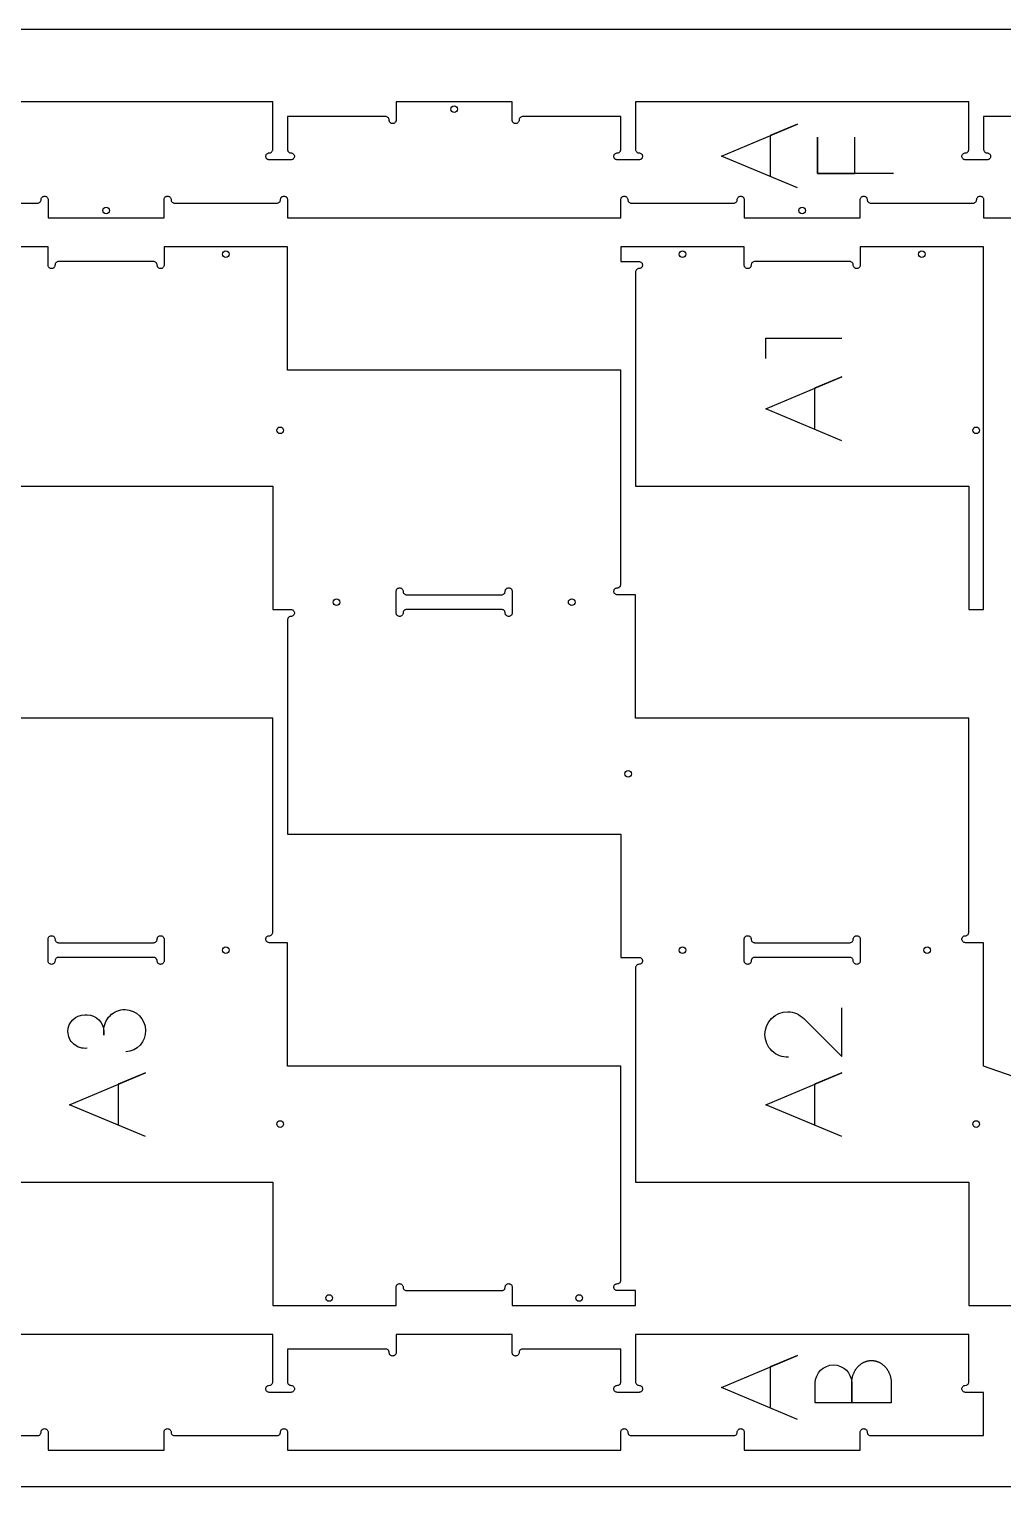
# Model space of a CAD drawing. Header units: inches. Extents: x 0 to 304, y 0 to 160.
# Drawn here: x 30.19 to 62.24, y 55.87 to 103.87 of the extents above; entities that cross this region are included whole.
import ezdxf

# ---------------------------------------------------------------- set-up
doc = ezdxf.new("R2010")
doc.units = ezdxf.units.IN
doc.header["$MEASUREMENT"] = 0
for name, color, linetype in [('000_NOTES', 6, 'Continuous'), ('CUT_HOLE', 1, 'Continuous'), ('CUT_number', 3, 'Continuous'), ('CUT_THRU', 7, 'Continuous')]:
    doc.layers.add(name, color=color, linetype=linetype)

# ---------------------------------------------------------------- blocks, each defined once
blk = doc.blocks.new('FASTENER')
blk.add_circle((0, 0), 0.109)

msp = doc.modelspace()

# ---------------------------------------------------------------- linework, layer by layer
at = {"layer": '000_NOTES'}
msp.add_lwpolyline([(0, 55.874), (0, 103.874), (96, 103.874), (96, 55.874)], close=True, dxfattribs=at)
at = {"layer": 'CUT_number'}
for points in [[(55.481, 98.645), (52.981, 99.695), (55.481, 100.745), (54.581, 100.37), (54.581, 99.045)], [(58.636, 99.121), (56.136, 99.121), (56.136, 100.321), (56.136, 99.121), (57.361, 99.121), (57.361, 100.321)], [(54.432, 93.026), (54.432, 93.701), (56.932, 93.701)], [(56.932, 90.322), (54.432, 91.372), (56.932, 92.422), (56.032, 92.047), (56.032, 90.722)], [(34.019, 67.408), (31.519, 68.458), (34.019, 69.508), (33.119, 69.133), (33.119, 67.808)], [(56.932, 67.408), (54.432, 68.458), (56.932, 69.508), (56.032, 69.133), (56.032, 67.808)], [(55.481, 58.097), (52.981, 59.147), (55.481, 60.197), (54.581, 59.822), (54.581, 58.497)]]:
    msp.add_lwpolyline(points, dxfattribs=at)
for points in [[(32.094, 70.318, -0.454849), (31.464, 70.868, -0.411435), (32.019, 71.418), (32.094, 71.418, -0.412121), (32.644, 70.868), (32.644, 70.743), (32.644, 70.893, -0.414286), (33.344, 71.593, -0.946269), (33.369, 70.193)], [(55.182, 70.02, -0.423868), (54.407, 70.77, -0.413911), (55.157, 71.52, -0.194637), (55.682, 71.295), (56.932, 70.045), (56.932, 71.645)]]:
    msp.add_lwpolyline(points, format="xyb", dxfattribs=at)
msp.add_lwpolyline([(58.562, 58.638), (56.062, 58.638), (56.062, 59.288, -1), (57.262, 59.288), (57.262, 58.638), (57.262, 59.288), (57.263, 59.307), (57.263, 59.326), (57.264, 59.345), (57.266, 59.364), (57.268, 59.383), (57.27, 59.401), (57.272, 59.42), (57.276, 59.438), (57.279, 59.456), (57.283, 59.474), (57.287, 59.492), (57.292, 59.51), (57.296, 59.527), (57.302, 59.544), (57.307, 59.561), (57.313, 59.578), (57.32, 59.595), (57.326, 59.611), (57.333, 59.627), (57.341, 59.643), (57.348, 59.659), (57.356, 59.675), (57.365, 59.69), (57.373, 59.705), (57.382, 59.72), (57.391, 59.734), (57.401, 59.749), (57.411, 59.762), (57.421, 59.776), (57.431, 59.79), (57.442, 59.803), (57.453, 59.816), (57.464, 59.828), (57.475, 59.84), (57.487, 59.852), (57.499, 59.864), (57.511, 59.875), (57.523, 59.886), (57.536, 59.896), (57.549, 59.907), (57.562, 59.917), (57.575, 59.926), (57.589, 59.935), (57.602, 59.944), (57.616, 59.953), (57.631, 59.961), (57.645, 59.968), (57.659, 59.976), (57.674, 59.982), (57.689, 59.989), (57.704, 59.995), (57.719, 60.001), (57.734, 60.006), (57.75, 60.011), (57.766, 60.015), (57.781, 60.019), (57.797, 60.023), (57.813, 60.026), (57.83, 60.028), (57.846, 60.03), (57.862, 60.032), (57.879, 60.033), (57.896, 60.034), (57.912, 60.034), (57.929, 60.034), (57.946, 60.033), (57.962, 60.032), (57.979, 60.03), (57.995, 60.028), (58.011, 60.026), (58.027, 60.023), (58.043, 60.019), (58.059, 60.015), (58.075, 60.011), (58.09, 60.006), (58.106, 60.001), (58.121, 59.995), (58.136, 59.989), (58.151, 59.982), (58.165, 59.976), (58.18, 59.968), (58.194, 59.961), (58.208, 59.953), (58.222, 59.944), (58.236, 59.935), (58.249, 59.926), (58.263, 59.917), (58.276, 59.907), (58.289, 59.896), (58.301, 59.886), (58.314, 59.875), (58.326, 59.864), (58.338, 59.852), (58.349, 59.84), (58.361, 59.828), (58.372, 59.816), (58.383, 59.803), (58.393, 59.79), (58.404, 59.776), (58.414, 59.762), (58.424, 59.749), (58.433, 59.734), (58.442, 59.72), (58.451, 59.705), (58.46, 59.69), (58.468, 59.675), (58.476, 59.659), (58.484, 59.643), (58.491, 59.627), (58.498, 59.611), (58.505, 59.595), (58.511, 59.578), (58.517, 59.561), (58.523, 59.544), (58.528, 59.527), (58.533, 59.51), (58.538, 59.492), (58.542, 59.474), (58.546, 59.456), (58.549, 59.438), (58.552, 59.42), (58.555, 59.401), (58.557, 59.383), (58.559, 59.364), (58.56, 59.345), (58.561, 59.326), (58.562, 59.307), (58.562, 59.288)], format="xyb", close=True, dxfattribs=at)
at = {"layer": 'CUT_THRU'}
for points in [[(64.836, 100.994, 0), (61.603, 100.994, 0), (61.603, 99.914, 0), (61.605, 99.894, 0), (61.61, 99.874, 0), (61.619, 99.856, 0), (61.63, 99.84, 0), (61.644, 99.826, 0), (61.66, 99.814, 0), (61.679, 99.806, 0), (61.698, 99.801, 0), (61.738, 99.797, 0), (61.757, 99.792, 0), (61.775, 99.784, 0), (61.791, 99.772, 0), (61.806, 99.758, 0), (61.817, 99.742, 0), (61.825, 99.724, 0), (61.831, 99.704, 0), (61.832, 99.684, 0), (61.831, 99.665, 0), (61.825, 99.645, 0), (61.817, 99.627, 0), (61.806, 99.611, 0), (61.791, 99.597, 0), (61.775, 99.585, 0), (61.757, 99.577, 0), (61.738, 99.572, 0), (61.718, 99.57, 0), (61.004, 99.57, 0), (60.984, 99.572, 0), (60.964, 99.577, 0), (60.946, 99.585, 0), (60.93, 99.597, 0), (60.916, 99.611, 0), (60.904, 99.627, 0), (60.896, 99.645, 0), (60.891, 99.665, 0), (60.889, 99.684, 0), (60.891, 99.704, 0), (60.896, 99.724, 0), (60.904, 99.742, 0), (60.916, 99.758, 0), (60.93, 99.772, 0), (60.946, 99.784, 0), (60.964, 99.792, 0), (60.984, 99.797, 0), (61.024, 99.801, 0), (61.043, 99.806, 0), (61.061, 99.814, 0), (61.077, 99.826, 0), (61.091, 99.84, 0), (61.103, 99.856, 0), (61.111, 99.874, 0), (61.116, 99.894, 0), (61.118, 99.914, 0), (61.118, 101.479, 0), (50.146, 101.479, 0), (50.146, 99.914, 0), (50.148, 99.894, 0), (50.153, 99.874, 0), (50.162, 99.856, 0), (50.173, 99.84, 0), (50.187, 99.826, 0), (50.204, 99.814, 0), (50.222, 99.806, 0), (50.241, 99.801, 0), (50.281, 99.797, 0), (50.3, 99.792, 0), (50.318, 99.784, 0), (50.335, 99.772, 0), (50.349, 99.758, 0), (50.36, 99.742, 0), (50.369, 99.724, 0), (50.374, 99.704, 0), (50.376, 99.684, 0), (50.374, 99.665, 0), (50.369, 99.645, 0), (50.36, 99.627, 0), (50.349, 99.611, 0), (50.335, 99.597, 0), (50.318, 99.585, 0), (50.3, 99.577, 0), (50.281, 99.572, 0), (50.261, 99.57, 0), (49.547, 99.57, 0), (49.527, 99.572, 0), (49.508, 99.577, 0), (49.49, 99.585, 0), (49.473, 99.597, 0), (49.459, 99.611, 0), (49.448, 99.627, 0), (49.439, 99.645, 0), (49.434, 99.665, 0), (49.432, 99.684, 0), (49.434, 99.704, 0), (49.439, 99.724, 0), (49.448, 99.742, 0), (49.459, 99.758, 0), (49.473, 99.772, 0), (49.49, 99.784, 0), (49.508, 99.792, 0), (49.527, 99.797, 0), (49.567, 99.801, 0), (49.586, 99.806, 0), (49.604, 99.814, 0), (49.621, 99.826, 0), (49.635, 99.84, 0), (49.646, 99.856, 0), (49.655, 99.874, 0), (49.66, 99.894, 0), (49.661, 99.914, 0), (49.661, 100.994, 0), (46.429, 100.994, 0), (46.409, 100.993, 0), (46.39, 100.987, 0), (46.372, 100.979, 0), (46.355, 100.967, 0), (46.341, 100.953, 0), (46.33, 100.937, 0), (46.321, 100.919, 0), (46.316, 100.9, 0), (46.312, 100.86, 0), (46.307, 100.841, 0), (46.299, 100.822, 0), (46.287, 100.806, 0), (46.273, 100.792, 0), (46.257, 100.781, 0), (46.239, 100.772, 0), (46.22, 100.767, 0), (46.2, 100.765, 0), (46.18, 100.767, 0), (46.16, 100.772, 0), (46.142, 100.781, 0), (46.126, 100.792, 0), (46.112, 100.806, 0), (46.1, 100.822, 0), (46.092, 100.841, 0), (46.087, 100.86, 0), (46.085, 100.88, 0), (46.085, 101.479, 0), (42.266, 101.479, 0), (42.266, 100.88, 0), (42.264, 100.86, 0), (42.259, 100.841, 0), (42.251, 100.822, 0), (42.239, 100.806, 0), (42.225, 100.792, 0), (42.209, 100.781, 0), (42.191, 100.772, 0), (42.172, 100.767, 0), (42.152, 100.765, 0), (42.132, 100.767, 0), (42.112, 100.772, 0), (42.094, 100.781, 0), (42.078, 100.792, 0), (42.064, 100.806, 0), (42.052, 100.822, 0), (42.044, 100.841, 0), (42.039, 100.86, 0), (42.035, 100.9, 0), (42.03, 100.919, 0), (42.022, 100.937, 0), (42.01, 100.953, 0), (41.996, 100.967, 0), (41.98, 100.979, 0), (41.962, 100.987, 0), (41.942, 100.993, 0), (41.922, 100.994, 0), (38.69, 100.994, 0), (38.69, 99.914, 0), (38.692, 99.894, 0), (38.697, 99.874, 0), (38.705, 99.856, 0), (38.717, 99.84, 0), (38.731, 99.826, 0), (38.747, 99.814, 0), (38.765, 99.806, 0), (38.784, 99.801, 0), (38.824, 99.797, 0), (38.844, 99.792, 0), (38.862, 99.784, 0), (38.878, 99.772, 0), (38.892, 99.758, 0), (38.904, 99.742, 0), (38.912, 99.724, 0), (38.917, 99.704, 0), (38.919, 99.684, 0), (38.917, 99.665, 0), (38.912, 99.645, 0), (38.904, 99.627, 0), (38.892, 99.611, 0), (38.878, 99.597, 0), (38.862, 99.585, 0), (38.844, 99.577, 0), (38.824, 99.572, 0), (38.804, 99.57, 0), (38.09, 99.57, 0), (38.07, 99.572, 0), (38.051, 99.577, 0), (38.033, 99.585, 0), (38.017, 99.597, 0), (38.002, 99.611, 0), (37.991, 99.627, 0), (37.983, 99.645, 0), (37.977, 99.665, 0), (37.976, 99.684, 0), (37.977, 99.704, 0), (37.983, 99.724, 0), (37.991, 99.742, 0), (38.002, 99.758, 0), (38.017, 99.772, 0), (38.033, 99.784, 0), (38.051, 99.792, 0), (38.07, 99.797, 0), (38.11, 99.801, 0), (38.129, 99.806, 0), (38.148, 99.814, 0), (38.164, 99.826, 0), (38.178, 99.84, 0), (38.189, 99.856, 0), (38.198, 99.874, 0), (38.203, 99.894, 0), (38.205, 99.914, 0), (38.205, 101.479, 0), (27.233, 101.479, 0)], [(27.092, 98.145, 0), (30.466, 98.145, 0), (30.486, 98.147, 0), (30.505, 98.152, 0), (30.523, 98.161, 0), (30.539, 98.172, 0), (30.554, 98.186, 0), (30.565, 98.203, 0), (30.573, 98.221, 0), (30.579, 98.24, 0), (30.582, 98.28, 0), (30.587, 98.299, 0), (30.596, 98.317, 0), (30.607, 98.334, 0), (30.621, 98.348, 0), (30.638, 98.359, 0), (30.656, 98.368, 0), (30.675, 98.373, 0), (30.695, 98.375, 0), (30.715, 98.373, 0), (30.734, 98.368, 0), (30.752, 98.359, 0), (30.769, 98.348, 0), (30.783, 98.334, 0), (30.794, 98.317, 0), (30.803, 98.299, 0), (30.808, 98.28, 0), (30.81, 98.26, 0), (30.81, 97.66, 0), (34.628, 97.66, 0), (34.628, 98.26, 0), (34.63, 98.28, 0), (34.635, 98.299, 0), (34.644, 98.317, 0), (34.655, 98.334, 0), (34.669, 98.348, 0), (34.686, 98.359, 0), (34.704, 98.368, 0), (34.723, 98.373, 0), (34.743, 98.375, 0), (34.763, 98.373, 0), (34.782, 98.368, 0), (34.8, 98.359, 0), (34.817, 98.348, 0), (34.831, 98.334, 0), (34.842, 98.317, 0), (34.851, 98.299, 0), (34.856, 98.28, 0), (34.859, 98.24, 0), (34.864, 98.221, 0), (34.873, 98.203, 0), (34.884, 98.186, 0), (34.898, 98.172, 0), (34.915, 98.161, 0), (34.933, 98.152, 0), (34.952, 98.147, 0), (34.972, 98.145, 0), (38.346, 98.145, 0), (38.366, 98.147, 0), (38.385, 98.152, 0), (38.403, 98.161, 0), (38.42, 98.172, 0), (38.434, 98.186, 0), (38.445, 98.203, 0), (38.454, 98.221, 0), (38.459, 98.24, 0), (38.462, 98.28, 0), (38.468, 98.299, 0), (38.476, 98.317, 0), (38.487, 98.334, 0), (38.502, 98.348, 0), (38.518, 98.359, 0), (38.536, 98.368, 0), (38.555, 98.373, 0), (38.575, 98.375, 0), (38.595, 98.373, 0), (38.614, 98.368, 0), (38.633, 98.359, 0), (38.649, 98.348, 0), (38.663, 98.334, 0), (38.674, 98.317, 0), (38.683, 98.299, 0), (38.688, 98.28, 0), (38.69, 98.26, 0), (38.69, 97.66, 0), (49.661, 97.66, 0), (49.661, 98.26, 0), (49.663, 98.28, 0), (49.668, 98.299, 0), (49.677, 98.317, 0), (49.688, 98.334, 0), (49.702, 98.348, 0), (49.719, 98.359, 0), (49.737, 98.368, 0), (49.756, 98.373, 0), (49.776, 98.375, 0), (49.796, 98.373, 0), (49.815, 98.368, 0), (49.833, 98.359, 0), (49.85, 98.348, 0), (49.864, 98.334, 0), (49.875, 98.317, 0), (49.884, 98.299, 0), (49.889, 98.28, 0), (49.892, 98.24, 0), (49.898, 98.221, 0), (49.906, 98.203, 0), (49.917, 98.186, 0), (49.932, 98.172, 0), (49.948, 98.161, 0), (49.966, 98.152, 0), (49.985, 98.147, 0), (50.005, 98.145, 0), (53.379, 98.145, 0), (53.399, 98.147, 0), (53.418, 98.152, 0), (53.436, 98.161, 0), (53.453, 98.172, 0), (53.467, 98.186, 0), (53.478, 98.203, 0), (53.487, 98.221, 0), (53.492, 98.24, 0), (53.496, 98.28, 0), (53.501, 98.299, 0), (53.509, 98.317, 0), (53.521, 98.334, 0), (53.535, 98.348, 0), (53.551, 98.359, 0), (53.569, 98.368, 0), (53.588, 98.373, 0), (53.608, 98.375, 0), (53.628, 98.373, 0), (53.648, 98.368, 0), (53.666, 98.359, 0), (53.682, 98.348, 0), (53.696, 98.334, 0), (53.708, 98.317, 0), (53.716, 98.299, 0), (53.721, 98.28, 0), (53.723, 98.26, 0), (53.723, 97.66, 0), (57.542, 97.66, 0), (57.542, 98.26, 0), (57.544, 98.28, 0), (57.549, 98.299, 0), (57.557, 98.317, 0), (57.569, 98.334, 0), (57.583, 98.348, 0), (57.599, 98.359, 0), (57.617, 98.368, 0), (57.636, 98.373, 0), (57.656, 98.375, 0), (57.676, 98.373, 0), (57.696, 98.368, 0), (57.714, 98.359, 0), (57.73, 98.348, 0), (57.744, 98.334, 0), (57.756, 98.317, 0), (57.764, 98.299, 0), (57.769, 98.28, 0), (57.773, 98.24, 0), (57.778, 98.221, 0), (57.786, 98.203, 0), (57.798, 98.186, 0), (57.812, 98.172, 0), (57.828, 98.161, 0), (57.846, 98.152, 0), (57.866, 98.147, 0), (57.885, 98.145, 0), (61.259, 98.145, 0), (61.279, 98.147, 0), (61.299, 98.152, 0), (61.317, 98.161, 0), (61.333, 98.172, 0), (61.347, 98.186, 0), (61.359, 98.203, 0), (61.367, 98.221, 0), (61.372, 98.24, 0), (61.376, 98.28, 0), (61.381, 98.299, 0), (61.389, 98.317, 0), (61.401, 98.334, 0), (61.415, 98.348, 0), (61.431, 98.359, 0), (61.449, 98.368, 0), (61.469, 98.373, 0), (61.489, 98.375, 0), (61.509, 98.373, 0), (61.528, 98.368, 0), (61.546, 98.359, 0), (61.562, 98.348, 0), (61.576, 98.334, 0), (61.588, 98.317, 0), (61.596, 98.299, 0), (61.601, 98.28, 0), (61.603, 98.26, 0), (61.603, 97.66, 0), (72.575, 97.66, 0)], [(72.575, 65.912, 0), (61.603, 69.731, 0), (61.603, 73.792, 0), (61.004, 73.792, 0), (60.984, 73.794, 0), (60.964, 73.799, 0), (60.946, 73.808, 0), (60.93, 73.819, 0), (60.916, 73.833, 0), (60.904, 73.85, 0), (60.896, 73.868, 0), (60.891, 73.887, 0), (60.889, 73.907, 0), (60.891, 73.927, 0), (60.896, 73.946, 0), (60.904, 73.964, 0), (60.916, 73.98, 0), (60.93, 73.995, 0), (60.946, 74.006, 0), (60.964, 74.015, 0), (60.984, 74.02, 0), (61.024, 74.023, 0), (61.043, 74.028, 0), (61.061, 74.037, 0), (61.077, 74.048, 0), (61.091, 74.062, 0), (61.103, 74.079, 0), (61.111, 74.097, 0), (61.116, 74.116, 0), (61.118, 74.136, 0), (61.118, 81.188, 0), (50.146, 81.188, 0), (50.146, 85.249, 0), (49.547, 85.249, 0), (49.527, 85.251, 0), (49.508, 85.256, 0), (49.49, 85.264, 0), (49.473, 85.276, 0), (49.459, 85.29, 0), (49.448, 85.306, 0), (49.439, 85.324, 0), (49.434, 85.344, 0), (49.432, 85.364, 0), (49.434, 85.383, 0), (49.439, 85.403, 0), (49.448, 85.421, 0), (49.459, 85.437, 0), (49.473, 85.451, 0), (49.49, 85.463, 0), (49.508, 85.471, 0), (49.527, 85.476, 0), (49.567, 85.48, 0), (49.586, 85.485, 0), (49.604, 85.493, 0), (49.621, 85.505, 0), (49.635, 85.519, 0), (49.646, 85.535, 0), (49.655, 85.553, 0), (49.66, 85.573, 0), (49.661, 85.593, 0), (49.661, 92.644, 0), (38.69, 92.644, 0), (38.69, 96.706, 0), (34.628, 96.706, 0), (34.628, 96.106, 0), (34.627, 96.086, 0), (34.621, 96.067, 0), (34.613, 96.049, 0), (34.602, 96.032, 0), (34.587, 96.018, 0), (34.571, 96.007, 0), (34.553, 95.998, 0), (34.534, 95.993, 0), (34.514, 95.992, 0), (34.494, 95.993, 0), (34.475, 95.998, 0), (34.457, 96.007, 0), (34.44, 96.018, 0), (34.426, 96.032, 0), (34.415, 96.049, 0), (34.406, 96.067, 0), (34.401, 96.086, 0), (34.398, 96.126, 0), (34.392, 96.145, 0), (34.384, 96.163, 0), (34.372, 96.18, 0), (34.358, 96.194, 0), (34.342, 96.205, 0), (34.324, 96.214, 0), (34.305, 96.219, 0), (34.285, 96.221, 0), (31.153, 96.221, 0), (31.133, 96.219, 0), (31.114, 96.214, 0), (31.096, 96.205, 0), (31.08, 96.194, 0), (31.065, 96.18, 0), (31.054, 96.163, 0), (31.046, 96.145, 0), (31.04, 96.126, 0), (31.037, 96.086, 0), (31.032, 96.067, 0), (31.023, 96.049, 0), (31.012, 96.032, 0), (30.998, 96.018, 0), (30.981, 96.007, 0), (30.963, 95.998, 0), (30.963, 95.998, 0), (30.944, 95.993, 0), (30.924, 95.992, 0), (30.904, 95.993, 0), (30.885, 95.998, 0), (30.867, 96.007, 0), (30.85, 96.018, 0), (30.836, 96.032, 0), (30.825, 96.049, 0), (30.816, 96.067, 0), (30.811, 96.086, 0), (30.81, 96.106, 0), (30.81, 96.706, 0), (26.748, 96.706, 0)], [(27.233, 88.825, 0), (38.205, 88.825, 0), (38.205, 84.764, 0), (38.804, 84.764, 0), (38.824, 84.762, 0), (38.844, 84.757, 0), (38.862, 84.749, 0), (38.878, 84.737, 0), (38.892, 84.723, 0), (38.904, 84.707, 0), (38.912, 84.689, 0), (38.917, 84.669, 0), (38.919, 84.649, 0), (38.917, 84.63, 0), (38.912, 84.61, 0), (38.904, 84.592, 0), (38.892, 84.576, 0), (38.878, 84.562, 0), (38.862, 84.55, 0), (38.844, 84.542, 0), (38.824, 84.537, 0), (38.784, 84.533, 0), (38.765, 84.528, 0), (38.747, 84.519, 0), (38.731, 84.508, 0), (38.717, 84.494, 0), (38.705, 84.478, 0), (38.697, 84.459, 0), (38.692, 84.44, 0), (38.69, 84.42, 0), (38.69, 77.369, 0), (49.661, 77.369, 0), (49.661, 73.307, 0), (50.261, 73.307, 0), (50.281, 73.306, 0), (50.3, 73.3, 0), (50.318, 73.292, 0), (50.335, 73.28, 0), (50.349, 73.266, 0), (50.36, 73.25, 0), (50.369, 73.232, 0), (50.374, 73.213, 0), (50.376, 73.193, 0), (50.374, 73.173, 0), (50.369, 73.154, 0), (50.36, 73.135, 0), (50.349, 73.119, 0), (50.335, 73.105, 0), (50.318, 73.093, 0), (50.3, 73.085, 0), (50.281, 73.08, 0), (50.241, 73.076, 0), (50.222, 73.071, 0), (50.204, 73.063, 0), (50.187, 73.051, 0), (50.173, 73.037, 0), (50.162, 73.021, 0), (50.153, 73.003, 0), (50.148, 72.983, 0), (50.146, 72.964, 0), (50.146, 65.912, 0), (61.118, 65.912, 0), (61.118, 61.851, 0), (65.18, 61.851, 0)], [(27.233, 65.912, 0), (38.205, 65.912, 0), (38.205, 61.851, 0), (42.266, 61.851, 0), (42.266, 62.45, 0), (42.268, 62.47, 0), (42.273, 62.489, 0), (42.282, 62.507, 0), (42.293, 62.524, 0), (42.307, 62.538, 0), (42.323, 62.549, 0), (42.342, 62.558, 0), (42.361, 62.563, 0), (42.381, 62.565, 0), (42.401, 62.563, 0), (42.42, 62.558, 0), (42.438, 62.549, 0), (42.454, 62.538, 0), (42.469, 62.524, 0), (42.48, 62.507, 0), (42.488, 62.489, 0), (42.494, 62.47, 0), (42.497, 62.43, 0), (42.502, 62.411, 0), (42.511, 62.393, 0), (42.522, 62.377, 0), (42.536, 62.362, 0), (42.553, 62.351, 0), (42.571, 62.342, 0), (42.59, 62.337, 0), (42.61, 62.336, 0), (45.741, 62.336, 0), (45.761, 62.337, 0), (45.781, 62.342, 0), (45.799, 62.351, 0), (45.815, 62.362, 0), (45.829, 62.377, 0), (45.841, 62.393, 0), (45.849, 62.411, 0), (45.854, 62.43, 0), (45.858, 62.47, 0), (45.863, 62.489, 0), (45.871, 62.507, 0), (45.883, 62.524, 0), (45.897, 62.538, 0), (45.913, 62.549, 0), (45.931, 62.558, 0), (45.951, 62.563, 0), (45.971, 62.565, 0), (45.99, 62.563, 0), (46.01, 62.558, 0), (46.028, 62.549, 0), (46.044, 62.538, 0), (46.058, 62.524, 0), (46.07, 62.507, 0), (46.078, 62.489, 0), (46.083, 62.47, 0), (46.085, 62.45, 0), (46.085, 61.851, 0), (50.146, 61.851, 0), (50.146, 62.336, 0), (49.547, 62.336, 0), (49.527, 62.337, 0), (49.508, 62.342, 0), (49.49, 62.351, 0), (49.473, 62.362, 0), (49.459, 62.377, 0), (49.448, 62.393, 0), (49.439, 62.411, 0), (49.434, 62.43, 0), (49.432, 62.45, 0), (49.434, 62.47, 0), (49.439, 62.489, 0), (49.448, 62.507, 0), (49.459, 62.524, 0), (49.473, 62.538, 0), (49.49, 62.549, 0), (49.508, 62.558, 0), (49.527, 62.563, 0), (49.567, 62.566, 0), (49.586, 62.572, 0), (49.604, 62.58, 0), (49.621, 62.592, 0), (49.635, 62.606, 0), (49.646, 62.622, 0), (49.655, 62.64, 0), (49.66, 62.659, 0), (49.661, 62.679, 0), (49.661, 69.731, 0), (38.69, 69.731, 0), (38.69, 73.792, 0), (38.09, 73.792, 0), (38.07, 73.794, 0), (38.051, 73.799, 0), (38.033, 73.808, 0), (38.017, 73.819, 0), (38.002, 73.833, 0), (37.991, 73.85, 0), (37.983, 73.868, 0), (37.977, 73.887, 0), (37.976, 73.907, 0), (37.977, 73.927, 0), (37.983, 73.946, 0), (37.991, 73.964, 0), (38.002, 73.98, 0), (38.017, 73.995, 0), (38.033, 74.006, 0), (38.051, 74.015, 0), (38.07, 74.02, 0), (38.11, 74.023, 0), (38.129, 74.028, 0), (38.148, 74.037, 0), (38.164, 74.048, 0), (38.178, 74.062, 0), (38.189, 74.079, 0), (38.198, 74.097, 0), (38.203, 74.116, 0), (38.205, 74.136, 0), (38.205, 81.188, 0), (27.233, 81.188, 0)], [(27.092, 57.562, 0), (30.466, 57.562, 0), (30.486, 57.564, 0), (30.505, 57.569, 0), (30.523, 57.577, 0), (30.539, 57.589, 0), (30.554, 57.603, 0), (30.565, 57.619, 0), (30.573, 57.637, 0), (30.579, 57.657, 0), (30.582, 57.696, 0), (30.587, 57.716, 0), (30.596, 57.734, 0), (30.607, 57.75, 0), (30.621, 57.764, 0), (30.638, 57.776, 0), (30.656, 57.784, 0), (30.675, 57.789, 0), (30.695, 57.791, 0), (30.715, 57.789, 0), (30.734, 57.784, 0), (30.752, 57.776, 0), (30.769, 57.764, 0), (30.783, 57.75, 0), (30.794, 57.734, 0), (30.803, 57.716, 0), (30.808, 57.696, 0), (30.81, 57.677, 0), (30.81, 57.077, 0), (34.628, 57.077, 0), (34.628, 57.677, 0), (34.63, 57.696, 0), (34.635, 57.716, 0), (34.644, 57.734, 0), (34.655, 57.75, 0), (34.669, 57.764, 0), (34.686, 57.776, 0), (34.704, 57.784, 0), (34.723, 57.789, 0), (34.743, 57.791, 0), (34.763, 57.789, 0), (34.782, 57.784, 0), (34.8, 57.776, 0), (34.817, 57.764, 0), (34.831, 57.75, 0), (34.842, 57.734, 0), (34.851, 57.716, 0), (34.856, 57.696, 0), (34.859, 57.657, 0), (34.864, 57.637, 0), (34.873, 57.619, 0), (34.884, 57.603, 0), (34.898, 57.589, 0), (34.915, 57.577, 0), (34.933, 57.569, 0), (34.952, 57.564, 0), (34.972, 57.562, 0), (38.346, 57.562, 0), (38.366, 57.564, 0), (38.385, 57.569, 0), (38.403, 57.577, 0), (38.42, 57.589, 0), (38.434, 57.603, 0), (38.445, 57.619, 0), (38.454, 57.637, 0), (38.459, 57.657, 0), (38.462, 57.696, 0), (38.468, 57.716, 0), (38.476, 57.734, 0), (38.487, 57.75, 0), (38.502, 57.764, 0), (38.518, 57.776, 0), (38.536, 57.784, 0), (38.555, 57.789, 0), (38.575, 57.791, 0), (38.595, 57.789, 0), (38.614, 57.784, 0), (38.633, 57.776, 0), (38.649, 57.764, 0), (38.663, 57.75, 0), (38.674, 57.734, 0), (38.683, 57.716, 0), (38.688, 57.696, 0), (38.69, 57.677, 0), (38.69, 57.077, 0), (49.661, 57.077, 0), (49.661, 57.677, 0), (49.663, 57.696, 0), (49.668, 57.716, 0), (49.677, 57.734, 0), (49.688, 57.75, 0), (49.702, 57.764, 0), (49.719, 57.776, 0), (49.737, 57.784, 0), (49.756, 57.789, 0), (49.776, 57.791, 0), (49.796, 57.789, 0), (49.815, 57.784, 0), (49.833, 57.776, 0), (49.85, 57.764, 0), (49.864, 57.75, 0), (49.875, 57.734, 0), (49.884, 57.716, 0), (49.889, 57.696, 0), (49.892, 57.657, 0), (49.898, 57.637, 0), (49.906, 57.619, 0), (49.917, 57.603, 0), (49.932, 57.589, 0), (49.948, 57.577, 0), (49.966, 57.569, 0), (49.985, 57.564, 0), (50.005, 57.562, 0), (53.379, 57.562, 0), (53.399, 57.564, 0), (53.418, 57.569, 0), (53.436, 57.577, 0), (53.453, 57.589, 0), (53.467, 57.603, 0), (53.478, 57.619, 0), (53.487, 57.637, 0), (53.492, 57.657, 0), (53.496, 57.696, 0), (53.501, 57.716, 0), (53.509, 57.734, 0), (53.521, 57.75, 0), (53.535, 57.764, 0), (53.551, 57.776, 0), (53.569, 57.784, 0), (53.588, 57.789, 0), (53.608, 57.791, 0), (53.628, 57.789, 0), (53.648, 57.784, 0), (53.666, 57.776, 0), (53.682, 57.764, 0), (53.696, 57.75, 0), (53.708, 57.734, 0), (53.716, 57.716, 0), (53.721, 57.696, 0), (53.723, 57.677, 0), (53.723, 57.077, 0), (57.542, 57.077, 0), (57.542, 57.677, 0), (57.544, 57.696, 0), (57.549, 57.716, 0), (57.557, 57.734, 0), (57.569, 57.75, 0), (57.583, 57.764, 0), (57.599, 57.776, 0), (57.617, 57.784, 0), (57.636, 57.789, 0), (57.656, 57.791, 0), (57.676, 57.789, 0), (57.696, 57.784, 0), (57.714, 57.776, 0), (57.73, 57.764, 0), (57.744, 57.75, 0), (57.756, 57.734, 0), (57.764, 57.716, 0), (57.769, 57.696, 0), (57.773, 57.657, 0), (57.778, 57.637, 0), (57.786, 57.619, 0), (57.798, 57.603, 0), (57.812, 57.589, 0), (57.828, 57.577, 0), (57.846, 57.569, 0), (57.866, 57.564, 0), (57.885, 57.562, 0), (61.603, 57.562, 0), (61.603, 58.986, 0), (61.004, 58.986, 0), (60.984, 58.988, 0), (60.964, 58.993, 0), (60.946, 59.002, 0), (60.93, 59.013, 0), (60.916, 59.027, 0), (60.904, 59.044, 0), (60.896, 59.062, 0), (60.891, 59.081, 0), (60.889, 59.101, 0), (60.891, 59.121, 0), (60.896, 59.14, 0), (60.904, 59.158, 0), (60.916, 59.175, 0), (60.93, 59.189, 0), (60.946, 59.2, 0), (60.964, 59.209, 0), (60.984, 59.214, 0), (61.024, 59.217, 0), (61.043, 59.222, 0), (61.061, 59.231, 0), (61.077, 59.242, 0), (61.091, 59.256, 0), (61.103, 59.273, 0), (61.111, 59.291, 0), (61.116, 59.31, 0), (61.118, 59.33, 0), (61.118, 60.896, 0), (50.146, 60.896, 0), (50.146, 60.896, 0), (50.146, 59.33, 0), (50.148, 59.31, 0), (50.153, 59.291, 0), (50.162, 59.273, 0), (50.173, 59.256, 0), (50.187, 59.242, 0), (50.204, 59.231, 0), (50.222, 59.222, 0), (50.241, 59.217, 0), (50.281, 59.214, 0), (50.3, 59.209, 0), (50.318, 59.2, 0), (50.335, 59.189, 0), (50.349, 59.175, 0), (50.36, 59.158, 0), (50.369, 59.14, 0), (50.374, 59.121, 0), (50.376, 59.101, 0), (50.374, 59.081, 0), (50.369, 59.062, 0), (50.36, 59.044, 0), (50.349, 59.027, 0), (50.335, 59.013, 0), (50.318, 59.002, 0), (50.3, 58.993, 0), (50.281, 58.988, 0), (50.261, 58.986, 0), (49.547, 58.986, 0), (49.527, 58.988, 0), (49.508, 58.993, 0), (49.49, 59.002, 0), (49.473, 59.013, 0), (49.459, 59.027, 0), (49.448, 59.044, 0), (49.439, 59.062, 0), (49.434, 59.081, 0), (49.432, 59.101, 0), (49.434, 59.121, 0), (49.439, 59.14, 0), (49.448, 59.158, 0), (49.459, 59.175, 0), (49.473, 59.189, 0), (49.49, 59.2, 0), (49.508, 59.209, 0), (49.527, 59.214, 0), (49.567, 59.217, 0), (49.586, 59.222, 0), (49.604, 59.231, 0), (49.621, 59.242, 0), (49.635, 59.256, 0), (49.646, 59.273, 0), (49.655, 59.291, 0), (49.66, 59.31, 0), (49.661, 59.33, 0), (49.661, 60.411, 0), (46.429, 60.411, 0), (46.409, 60.409, 0), (46.39, 60.404, 0), (46.372, 60.396, 0), (46.355, 60.384, 0), (46.341, 60.37, 0), (46.33, 60.354, 0), (46.321, 60.335, 0), (46.316, 60.316, 0), (46.312, 60.276, 0), (46.307, 60.257, 0), (46.299, 60.239, 0), (46.287, 60.223, 0), (46.273, 60.209, 0), (46.257, 60.197, 0), (46.239, 60.189, 0), (46.22, 60.183, 0), (46.2, 60.182, 0), (46.18, 60.183, 0), (46.16, 60.189, 0), (46.142, 60.197, 0), (46.126, 60.209, 0), (46.112, 60.223, 0), (46.1, 60.239, 0), (46.092, 60.257, 0), (46.087, 60.276, 0), (46.085, 60.296, 0), (46.085, 60.896, 0), (42.266, 60.896, 0), (42.266, 60.296, 0), (42.264, 60.276, 0), (42.259, 60.257, 0), (42.251, 60.239, 0), (42.239, 60.223, 0), (42.225, 60.209, 0), (42.209, 60.197, 0), (42.191, 60.189, 0), (42.172, 60.183, 0), (42.152, 60.182, 0), (42.132, 60.183, 0), (42.112, 60.189, 0), (42.094, 60.197, 0), (42.078, 60.209, 0), (42.064, 60.223, 0), (42.052, 60.239, 0), (42.044, 60.257, 0), (42.039, 60.276, 0), (42.035, 60.316, 0), (42.03, 60.335, 0), (42.022, 60.354, 0), (42.01, 60.37, 0), (41.996, 60.384, 0), (41.98, 60.396, 0), (41.962, 60.404, 0), (41.942, 60.409, 0), (41.922, 60.411, 0), (38.69, 60.411, 0), (38.69, 59.33, 0), (38.692, 59.31, 0), (38.697, 59.291, 0), (38.705, 59.273, 0), (38.717, 59.256, 0), (38.731, 59.242, 0), (38.747, 59.231, 0), (38.765, 59.222, 0), (38.784, 59.217, 0), (38.824, 59.214, 0), (38.844, 59.209, 0), (38.862, 59.2, 0), (38.878, 59.189, 0), (38.892, 59.175, 0), (38.904, 59.158, 0), (38.912, 59.14, 0), (38.917, 59.121, 0), (38.919, 59.101, 0), (38.917, 59.081, 0), (38.912, 59.062, 0), (38.904, 59.044, 0), (38.892, 59.027, 0), (38.878, 59.013, 0), (38.862, 59.002, 0), (38.844, 58.993, 0), (38.824, 58.988, 0), (38.804, 58.986, 0), (38.09, 58.986, 0), (38.07, 58.988, 0), (38.051, 58.993, 0), (38.033, 59.002, 0), (38.017, 59.013, 0), (38.002, 59.027, 0), (37.991, 59.044, 0), (37.983, 59.062, 0), (37.977, 59.081, 0), (37.976, 59.101, 0), (37.977, 59.121, 0), (37.983, 59.14, 0), (37.991, 59.158, 0), (38.002, 59.175, 0), (38.017, 59.189, 0), (38.033, 59.2, 0), (38.051, 59.209, 0), (38.07, 59.214, 0), (38.11, 59.217, 0), (38.129, 59.222, 0), (38.148, 59.231, 0), (38.164, 59.242, 0), (38.178, 59.256, 0), (38.189, 59.273, 0), (38.198, 59.291, 0), (38.203, 59.31, 0), (38.205, 59.33, 0), (38.205, 60.896, 0), (27.233, 60.896, 0)]]:
    msp.add_polyline3d(points, dxfattribs=at)
for points in [[(50.148, 95.897, 0), (50.146, 95.877, 0), (50.146, 88.825, 0), (61.118, 88.825, 0), (61.118, 84.764, 0), (61.603, 84.764, 0), (61.603, 96.706, 0), (57.542, 96.706, 0), (57.542, 96.106, 0), (57.54, 96.086, 0), (57.535, 96.067, 0), (57.526, 96.049, 0), (57.515, 96.032, 0), (57.501, 96.018, 0), (57.485, 96.007, 0), (57.466, 95.998, 0), (57.447, 95.993, 0), (57.427, 95.992, 0), (57.407, 95.993, 0), (57.388, 95.998, 0), (57.37, 96.007, 0), (57.354, 96.018, 0), (57.339, 96.032, 0), (57.328, 96.049, 0), (57.32, 96.067, 0), (57.314, 96.086, 0), (57.311, 96.126, 0), (57.306, 96.145, 0), (57.297, 96.163, 0), (57.286, 96.18, 0), (57.272, 96.194, 0), (57.255, 96.205, 0), (57.237, 96.214, 0), (57.218, 96.219, 0), (57.198, 96.221, 0), (54.067, 96.221, 0), (54.047, 96.219, 0), (54.027, 96.214, 0), (54.009, 96.205, 0), (53.993, 96.194, 0), (53.979, 96.18, 0), (53.967, 96.163, 0), (53.959, 96.145, 0), (53.954, 96.126, 0), (53.95, 96.086, 0), (53.945, 96.067, 0), (53.937, 96.049, 0), (53.925, 96.032, 0), (53.911, 96.018, 0), (53.895, 96.007, 0), (53.877, 95.998, 0), (53.857, 95.993, 0), (53.837, 95.992, 0), (53.818, 95.993, 0), (53.798, 95.998, 0), (53.78, 96.007, 0), (53.764, 96.018, 0), (53.75, 96.032, 0), (53.738, 96.049, 0), (53.73, 96.067, 0), (53.725, 96.086, 0), (53.723, 96.106, 0), (53.723, 96.706, 0), (49.661, 96.706, 0), (49.661, 96.221, 0), (50.261, 96.221, 0), (50.281, 96.219, 0), (50.3, 96.214, 0), (50.318, 96.205, 0), (50.335, 96.194, 0), (50.349, 96.18, 0), (50.36, 96.163, 0), (50.369, 96.145, 0), (50.374, 96.126, 0), (50.376, 96.106, 0), (50.374, 96.086, 0), (50.369, 96.067, 0), (50.36, 96.049, 0), (50.349, 96.032, 0), (50.335, 96.018, 0), (50.318, 96.007, 0), (50.3, 95.998, 0), (50.281, 95.993, 0), (50.241, 95.99, 0), (50.222, 95.985, 0), (50.204, 95.976, 0), (50.187, 95.965, 0), (50.173, 95.951, 0), (50.162, 95.934, 0), (50.153, 95.916, 0), (50.148, 95.897, 0)], [(42.282, 84.592, 0), (42.273, 84.61, 0), (42.268, 84.63, 0), (42.266, 84.649, 0), (42.266, 85.364, 0), (42.268, 85.383, 0), (42.273, 85.403, 0), (42.282, 85.421, 0), (42.293, 85.437, 0), (42.307, 85.451, 0), (42.323, 85.463, 0), (42.342, 85.471, 0), (42.361, 85.476, 0), (42.381, 85.478, 0), (42.401, 85.476, 0), (42.42, 85.471, 0), (42.438, 85.463, 0), (42.454, 85.451, 0), (42.469, 85.437, 0), (42.48, 85.421, 0), (42.488, 85.403, 0), (42.494, 85.383, 0), (42.497, 85.344, 0), (42.502, 85.324, 0), (42.511, 85.306, 0), (42.522, 85.29, 0), (42.536, 85.276, 0), (42.553, 85.264, 0), (42.571, 85.256, 0), (42.59, 85.251, 0), (42.61, 85.249, 0), (45.741, 85.249, 0), (45.761, 85.251, 0), (45.781, 85.256, 0), (45.799, 85.264, 0), (45.815, 85.276, 0), (45.829, 85.29, 0), (45.841, 85.306, 0), (45.849, 85.324, 0), (45.854, 85.344, 0), (45.858, 85.383, 0), (45.863, 85.403, 0), (45.871, 85.421, 0), (45.883, 85.437, 0), (45.897, 85.451, 0), (45.913, 85.463, 0), (45.931, 85.471, 0), (45.951, 85.476, 0), (45.971, 85.478, 0), (45.99, 85.476, 0), (46.01, 85.471, 0), (46.028, 85.463, 0), (46.044, 85.451, 0), (46.058, 85.437, 0), (46.07, 85.421, 0), (46.078, 85.403, 0), (46.083, 85.383, 0), (46.085, 85.364, 0), (46.085, 84.649, 0), (46.083, 84.63, 0), (46.078, 84.61, 0), (46.07, 84.592, 0), (46.058, 84.576, 0), (46.044, 84.562, 0), (46.028, 84.55, 0), (46.01, 84.542, 0), (45.99, 84.537, 0), (45.971, 84.535, 0), (45.951, 84.537, 0), (45.931, 84.542, 0), (45.913, 84.55, 0), (45.897, 84.562, 0), (45.883, 84.576, 0), (45.871, 84.592, 0), (45.863, 84.61, 0), (45.858, 84.63, 0), (45.854, 84.669, 0), (45.849, 84.689, 0), (45.841, 84.707, 0), (45.829, 84.723, 0), (45.815, 84.737, 0), (45.799, 84.749, 0), (45.781, 84.757, 0), (45.761, 84.762, 0), (45.741, 84.764, 0), (42.61, 84.764, 0), (42.59, 84.762, 0), (42.571, 84.757, 0), (42.553, 84.749, 0), (42.536, 84.737, 0), (42.522, 84.723, 0), (42.511, 84.707, 0), (42.502, 84.689, 0), (42.497, 84.669, 0), (42.494, 84.63, 0), (42.488, 84.61, 0), (42.48, 84.592, 0), (42.469, 84.576, 0), (42.454, 84.562, 0), (42.438, 84.55, 0), (42.42, 84.542, 0), (42.401, 84.537, 0), (42.381, 84.535, 0), (42.361, 84.537, 0), (42.342, 84.542, 0), (42.323, 84.55, 0), (42.307, 84.562, 0), (42.293, 84.576, 0), (42.282, 84.592, 0)], [(30.825, 73.135, 0), (30.816, 73.154, 0), (30.811, 73.173, 0), (30.81, 73.193, 0), (30.81, 73.907, 0), (30.811, 73.927, 0), (30.816, 73.946, 0), (30.825, 73.964, 0), (30.836, 73.98, 0), (30.85, 73.995, 0), (30.867, 74.006, 0), (30.885, 74.015, 0), (30.904, 74.02, 0), (30.924, 74.021, 0), (30.944, 74.02, 0), (30.963, 74.015, 0), (30.981, 74.006, 0), (30.998, 73.995, 0), (31.012, 73.98, 0), (31.023, 73.964, 0), (31.032, 73.946, 0), (31.037, 73.927, 0), (31.04, 73.887, 0), (31.046, 73.868, 0), (31.054, 73.85, 0), (31.065, 73.833, 0), (31.08, 73.819, 0), (31.096, 73.808, 0), (31.114, 73.799, 0), (31.133, 73.794, 0), (31.153, 73.792, 0), (34.285, 73.792, 0), (34.305, 73.794, 0), (34.324, 73.799, 0), (34.342, 73.808, 0), (34.358, 73.819, 0), (34.372, 73.833, 0), (34.384, 73.85, 0), (34.392, 73.868, 0), (34.398, 73.887, 0), (34.401, 73.927, 0), (34.406, 73.946, 0), (34.415, 73.964, 0), (34.426, 73.98, 0), (34.44, 73.995, 0), (34.457, 74.006, 0), (34.475, 74.015, 0), (34.494, 74.02, 0), (34.514, 74.021, 0), (34.534, 74.02, 0), (34.553, 74.015, 0), (34.571, 74.006, 0), (34.587, 73.995, 0), (34.602, 73.98, 0), (34.613, 73.964, 0), (34.621, 73.946, 0), (34.627, 73.927, 0), (34.628, 73.907, 0), (34.628, 73.193, 0), (34.627, 73.173, 0), (34.621, 73.154, 0), (34.613, 73.135, 0), (34.602, 73.119, 0), (34.587, 73.105, 0), (34.571, 73.093, 0), (34.553, 73.085, 0), (34.534, 73.08, 0), (34.514, 73.078, 0), (34.494, 73.08, 0), (34.475, 73.085, 0), (34.457, 73.093, 0), (34.44, 73.105, 0), (34.426, 73.119, 0), (34.415, 73.135, 0), (34.406, 73.154, 0), (34.401, 73.173, 0), (34.398, 73.213, 0), (34.392, 73.232, 0), (34.384, 73.25, 0), (34.372, 73.266, 0), (34.358, 73.28, 0), (34.342, 73.292, 0), (34.324, 73.3, 0), (34.305, 73.306, 0), (34.285, 73.307, 0), (31.153, 73.307, 0), (31.133, 73.306, 0), (31.114, 73.3, 0), (31.096, 73.292, 0), (31.08, 73.28, 0), (31.065, 73.266, 0), (31.054, 73.25, 0), (31.046, 73.232, 0), (31.04, 73.213, 0), (31.037, 73.173, 0), (31.032, 73.154, 0), (31.023, 73.135, 0), (31.012, 73.119, 0), (30.998, 73.105, 0), (30.981, 73.093, 0), (30.963, 73.085, 0), (30.944, 73.08, 0), (30.924, 73.078, 0), (30.904, 73.08, 0), (30.885, 73.085, 0), (30.867, 73.093, 0), (30.85, 73.105, 0), (30.836, 73.119, 0), (30.825, 73.135, 0)], [(53.738, 73.135, 0), (53.73, 73.154, 0), (53.725, 73.173, 0), (53.723, 73.193, 0), (53.723, 73.907, 0), (53.725, 73.927, 0), (53.73, 73.946, 0), (53.738, 73.964, 0), (53.75, 73.98, 0), (53.764, 73.995, 0), (53.78, 74.006, 0), (53.798, 74.015, 0), (53.818, 74.02, 0), (53.837, 74.021, 0), (53.857, 74.02, 0), (53.877, 74.015, 0), (53.895, 74.006, 0), (53.911, 73.995, 0), (53.925, 73.98, 0), (53.937, 73.964, 0), (53.945, 73.946, 0), (53.95, 73.927, 0), (53.954, 73.887, 0), (53.959, 73.868, 0), (53.967, 73.85, 0), (53.979, 73.833, 0), (53.993, 73.819, 0), (54.009, 73.808, 0), (54.027, 73.799, 0), (54.047, 73.794, 0), (54.067, 73.792, 0), (57.198, 73.792, 0), (57.218, 73.794, 0), (57.237, 73.799, 0), (57.255, 73.808, 0), (57.272, 73.819, 0), (57.286, 73.833, 0), (57.297, 73.85, 0), (57.306, 73.868, 0), (57.311, 73.887, 0), (57.314, 73.927, 0), (57.32, 73.946, 0), (57.328, 73.964, 0), (57.339, 73.98, 0), (57.354, 73.995, 0), (57.37, 74.006, 0), (57.388, 74.015, 0), (57.407, 74.02, 0), (57.427, 74.021, 0), (57.447, 74.02, 0), (57.466, 74.015, 0), (57.485, 74.006, 0), (57.501, 73.995, 0), (57.515, 73.98, 0), (57.526, 73.964, 0), (57.535, 73.946, 0), (57.54, 73.927, 0), (57.542, 73.907, 0), (57.542, 73.193, 0), (57.54, 73.173, 0), (57.535, 73.154, 0), (57.526, 73.135, 0), (57.515, 73.119, 0), (57.501, 73.105, 0), (57.485, 73.093, 0), (57.466, 73.085, 0), (57.447, 73.08, 0), (57.427, 73.078, 0), (57.407, 73.08, 0), (57.388, 73.085, 0), (57.37, 73.093, 0), (57.354, 73.105, 0), (57.339, 73.119, 0), (57.328, 73.135, 0), (57.32, 73.154, 0), (57.314, 73.173, 0), (57.311, 73.213, 0), (57.306, 73.232, 0), (57.297, 73.25, 0), (57.286, 73.266, 0), (57.272, 73.28, 0), (57.255, 73.292, 0), (57.237, 73.3, 0), (57.218, 73.306, 0), (57.198, 73.307, 0), (54.067, 73.307, 0), (54.047, 73.306, 0), (54.027, 73.3, 0), (54.009, 73.292, 0), (53.993, 73.28, 0), (53.979, 73.266, 0), (53.967, 73.25, 0), (53.959, 73.232, 0), (53.954, 73.213, 0), (53.95, 73.173, 0), (53.945, 73.154, 0), (53.937, 73.135, 0), (53.925, 73.119, 0), (53.911, 73.105, 0), (53.895, 73.093, 0), (53.877, 73.085, 0), (53.857, 73.08, 0), (53.837, 73.078, 0), (53.818, 73.08, 0), (53.798, 73.085, 0), (53.78, 73.093, 0), (53.764, 73.105, 0), (53.75, 73.119, 0), (53.738, 73.135, 0)]]:
    msp.add_polyline3d(points, close=True, dxfattribs=at)

# ---------------------------------------------------------------- block references
at = {"layer": 'CUT_HOLE', "rotation": 90}
for p in [(44.176, 101.237), (32.719, 97.903), (55.632, 97.903), (36.659, 96.463), (51.692, 96.463), (59.572, 96.463), (38.447, 90.664), (61.361, 90.664), (40.306, 85.006), (48.045, 85.006), (49.904, 79.349), (36.659, 73.55), (51.692, 73.55), (59.744, 73.55), (38.447, 67.821), (61.361, 67.821), (40.064, 62.093), (48.288, 62.093)]:
    msp.add_blockref('FASTENER', p, dxfattribs=at)

doc.saveas('drawing.dxf')
